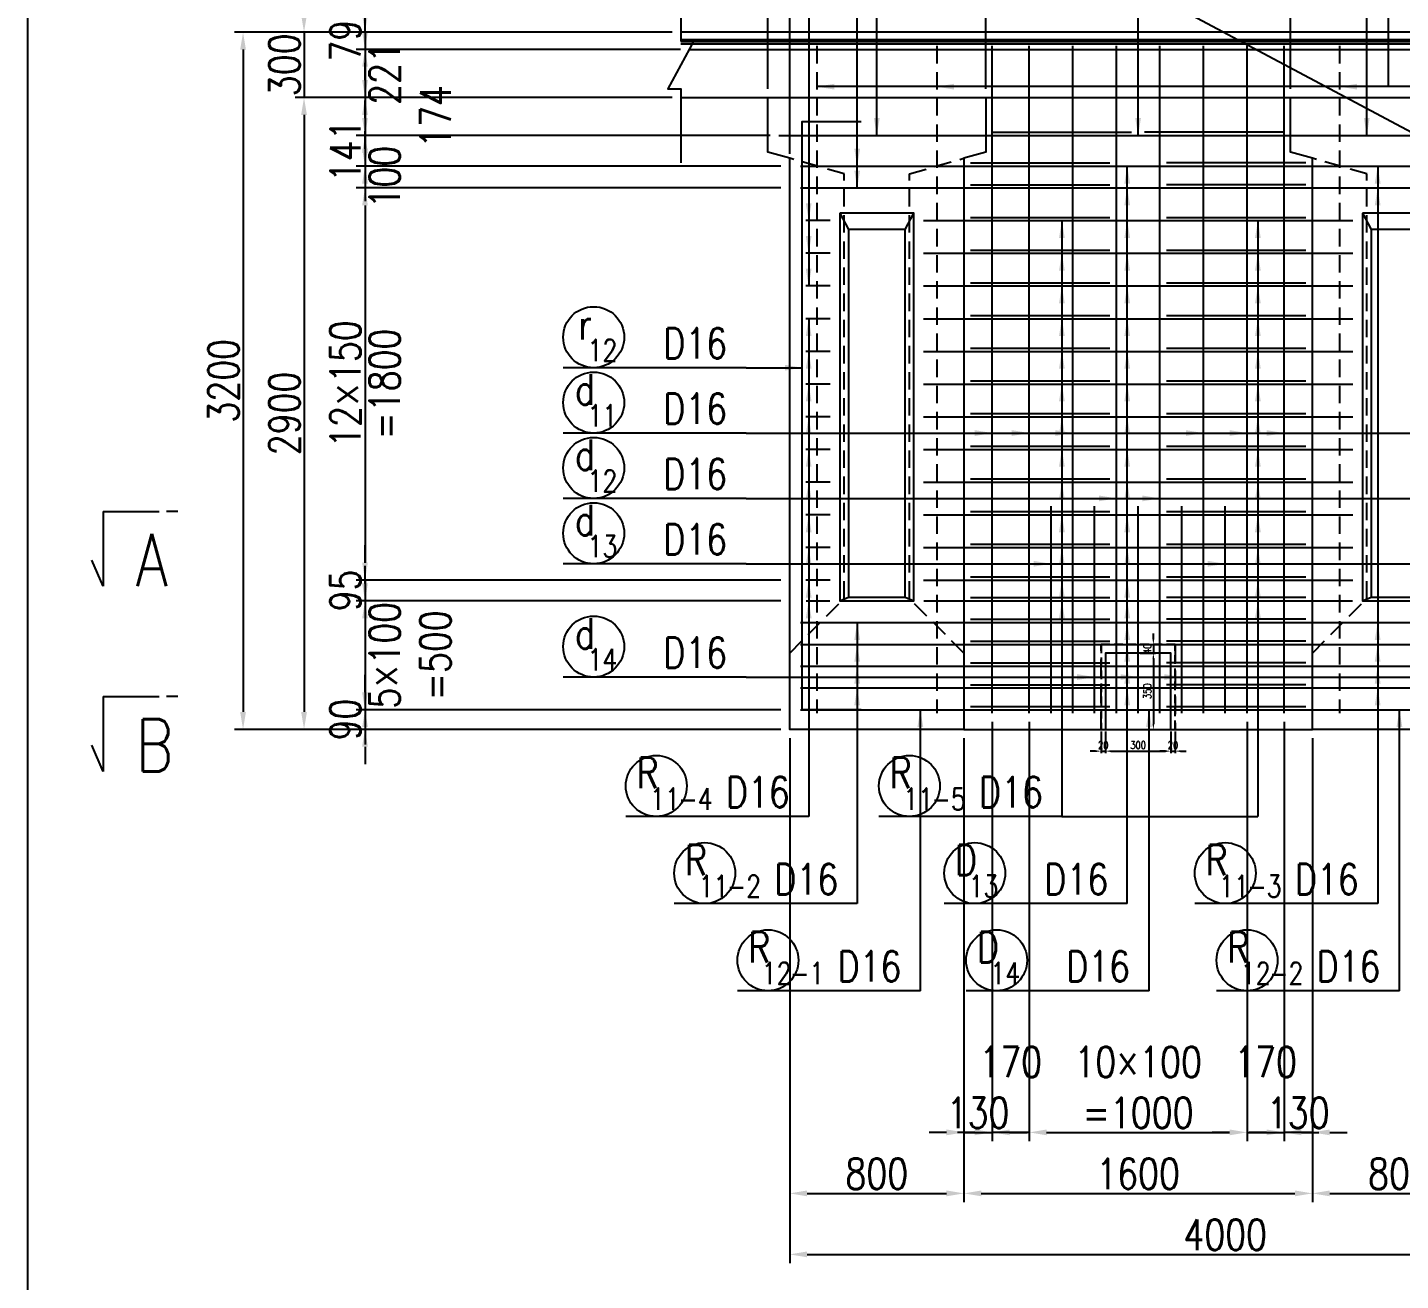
# Model space of a CAD drawing. Header units: millimetres. Extents: x -41433 to 131500, y -94900 to 39745.
# Drawn here: x 0 to 6305, y 1840 to 7592 of the extents above; entities that cross this region are included whole.
import ezdxf
from ezdxf.enums import TextEntityAlignment as Align

# ---------------------------------------------------------------- set-up
doc = ezdxf.new("R2010")
doc.units = ezdxf.units.MM
doc.header["$LTSCALE"] = 160
doc.header["$MEASUREMENT"] = 0
doc.linetypes.add('DASHED', pattern=[0.75, 0.5, -0.25])
doc.linetypes.add('HIDDEN', pattern=[0.375, 0.25, -0.125])
doc.layers.get('DEFPOINTS').update_dxf_attribs({"color": 53, "linetype": 'CONTINUOUS'})
for name, color, linetype in [('DIM', 6, 'CONTINUOUS'), ('DIM-L', 6, 'CONTINUOUS'), ('GAIKEI-KEIKAKU', 4, 'CONTINUOUS'), ('TEKKIN-C', 3, 'CONTINUOUS'), ('TEKKIN-L', 2, 'CONTINUOUS'), ('TEKKIN-R', 3, 'CONTINUOUS'), ('TEKKIN-S', 3, 'CONTINUOUS'), ('TEXT', 4, 'CONTINUOUS'), ('TITLE', 3, 'CONTINUOUS')]:
    doc.layers.add(name, color=color, linetype=linetype)
doc.styles.add('DIM-TEXT', font='ROMANS', dxfattribs={"width": 0.8, "bigfont": 'EXTFONT'})
doc.styles.add('romans', font='romans.shx', dxfattribs={"bigfont": 'extfont.shx'})
doc.dimstyles.new('DIM10', dxfattribs={"dimscale": 10, "dimtxt": 3.5, "dimasz": 2.5, "dimexe": 1, "dimexo": 1, "dimgap": 1, "dimtad": 3, "dimdec": 1, "dimrnd": 1, "dimdsep": 46, "dimtxsty": 'DIM-TEXT', "dimcen": 0, "dimclrt": 4, "dimaunit": 1, "dimadec": 3, "dimazin": 2, "dimtfac": 1, "dimtdec": 1, "dimtix": 1, "dimtmove": 2, "dimatfit": 3, "dimfxl": 1, "dimtolj": 1, "dimtzin": 0, "dimlwd": -1, "dimlwe": -1, "dimarcsym": 0})
doc.dimstyles.new('DIM20', dxfattribs={"dimscale": 20, "dimtxt": 3.5, "dimasz": 2.5, "dimexe": 1, "dimexo": 1, "dimgap": 1, "dimtad": 3, "dimdec": 1, "dimrnd": 1, "dimdsep": 46, "dimtxsty": 'DIM-TEXT', "dimcen": 0, "dimclrt": 4, "dimaunit": 1, "dimadec": 3, "dimazin": 2, "dimtfac": 1, "dimtdec": 1, "dimtix": 1, "dimtmove": 2, "dimatfit": 3, "dimfxl": 1, "dimtolj": 1, "dimtzin": 0, "dimlwd": -1, "dimlwe": -1, "dimarcsym": 0})
doc.dimstyles.new('DIM40', dxfattribs={"dimscale": 40, "dimtxt": 3.5, "dimasz": 2, "dimexe": 1, "dimexo": 1, "dimgap": 0.5, "dimtad": 1, "dimdec": 0, "dimzin": 9, "dimdsep": 46, "dimtxsty": 'DIM-TEXT', "dimcen": 0, "dimclrt": 4, "dimaunit": 1, "dimadec": 4, "dimazin": 0, "dimtfac": 1, "dimtdec": 0, "dimtix": 1, "dimtmove": 2, "dimatfit": 0, "dimfxl": 1, "dimlwd": -1, "dimlwe": -1, "dimarcsym": 0})

# ---------------------------------------------------------------- blocks, each defined once
blk = doc.blocks.new('*D1')
at = {"layer": 'DEFPOINTS', "color": 0, "transparency": 16777216}
for p in [(3500, 4370), (7500, 3970), (7500, 1960)]:
    blk.add_point(p, dxfattribs=at)
at = {"layer": 'DIM', "color": 0, "transparency": 16777216}
for p, q in [((3500, 4330), (3500, 1920)), ((7500, 3930), (7500, 1920)), ((3580, 1960), (7420, 1960))]:
    blk.add_line(p, q, dxfattribs=at)
for points in [[(3580, 1973.3), (3580, 1946.7), (3500, 1960)], [(7420, 1973.3), (7420, 1946.7), (7500, 1960)]]:
    blk.add_solid(points, dxfattribs=at)
at = {"layer": 'DIM', "color": 4, "transparency": 16777216, "insert": (5500, 2050), "char_height": 140, "attachment_point": 5, "style": 'DIM-TEXT'}
blk.add_mtext('4000', dxfattribs=at)
blk = doc.blocks.new('*D2')
at = {"layer": 'DEFPOINTS', "color": 0, "transparency": 16777216}
for p in [(7500, 9450), (7500, 8770), (3400, 7270)]:
    blk.add_point(p, dxfattribs=at)
at = {"layer": 'DIM', "color": 0, "transparency": 16777216}
for p, q in [((3400, 7310), (3400, 9490)), ((7500, 8810), (7500, 9490)), ((3480, 9450), (7420, 9450))]:
    blk.add_line(p, q, dxfattribs=at)
for points in [[(3480, 9463.3), (3480, 9436.7), (3400, 9450)], [(7420, 9463.3), (7420, 9436.7), (7500, 9450)]]:
    blk.add_solid(points, dxfattribs=at)
at = {"layer": 'DIM', "color": 4, "transparency": 16777216, "insert": (5450, 9540), "char_height": 140, "attachment_point": 5, "style": 'DIM-TEXT'}
blk.add_mtext('4100', dxfattribs=at)
blk = doc.blocks.new('*D3')
at = {"layer": 'DEFPOINTS', "color": 0, "transparency": 16777216}
for p in [(4400, 9170), (3400, 7270), (4400, 7270)]:
    blk.add_point(p, dxfattribs=at)
at = {"layer": 'DIM', "color": 0, "transparency": 16777216}
for p, q in [((3400, 7310), (3400, 9210)), ((4400, 7310), (4400, 9210)), ((3480, 9170), (4320, 9170))]:
    blk.add_line(p, q, dxfattribs=at)
for points in [[(3480, 9183.3), (3480, 9156.7), (3400, 9170)], [(4320, 9183.3), (4320, 9156.7), (4400, 9170)]]:
    blk.add_solid(points, dxfattribs=at)
at = {"layer": 'DIM', "color": 4, "transparency": 16777216, "insert": (3900, 9260), "char_height": 140, "attachment_point": 5, "style": 'DIM-TEXT'}
blk.add_mtext('1000', dxfattribs=at)
blk = doc.blocks.new('*D4')
at = {"layer": 'DEFPOINTS', "color": 0, "transparency": 16777216}
for p in [(5800, 9170), (4400, 7270), (5800, 7270)]:
    blk.add_point(p, dxfattribs=at)
at = {"layer": 'DIM', "color": 0, "transparency": 16777216}
for p, q in [((4400, 7310), (4400, 9210)), ((5800, 7310), (5800, 9210)), ((4480, 9170), (5720, 9170))]:
    blk.add_line(p, q, dxfattribs=at)
for points in [[(4480, 9183.3), (4480, 9156.7), (4400, 9170)], [(5720, 9183.3), (5720, 9156.7), (5800, 9170)]]:
    blk.add_solid(points, dxfattribs=at)
at = {"layer": 'DIM', "color": 4, "transparency": 16777216, "insert": (5100, 9260), "char_height": 140, "attachment_point": 5, "style": 'DIM-TEXT'}
blk.add_mtext('1400', dxfattribs=at)
blk = doc.blocks.new('*D5')
at = {"layer": 'DEFPOINTS', "color": 0, "transparency": 16777216}
for p in [(6800, 9170), (5800, 7270), (6800, 7270)]:
    blk.add_point(p, dxfattribs=at)
at = {"layer": 'DIM', "color": 0, "transparency": 16777216}
for p, q in [((5800, 7310), (5800, 9210)), ((6800, 7310), (6800, 9210)), ((5880, 9170), (6720, 9170))]:
    blk.add_line(p, q, dxfattribs=at)
for points in [[(5880, 9183.3), (5880, 9156.7), (5800, 9170)], [(6720, 9183.3), (6720, 9156.7), (6800, 9170)]]:
    blk.add_solid(points, dxfattribs=at)
at = {"layer": 'DIM', "color": 4, "transparency": 16777216, "insert": (6300, 9260), "char_height": 140, "attachment_point": 5, "style": 'DIM-TEXT'}
blk.add_mtext('1000', dxfattribs=at)
blk = doc.blocks.new('*D10')
at = {"layer": 'DEFPOINTS', "color": 0, "transparency": 16777216}
for p in [(3500, 4370), (4300, 4370), (4300, 2240)]:
    blk.add_point(p, dxfattribs=at)
at = {"layer": 'DIM', "color": 0, "transparency": 16777216}
for p, q in [((3500, 4330), (3500, 2200)), ((4300, 4330), (4300, 2200)), ((3580, 2240), (4220, 2240))]:
    blk.add_line(p, q, dxfattribs=at)
for points in [[(3580, 2253.3), (3580, 2226.7), (3500, 2240)], [(4220, 2253.3), (4220, 2226.7), (4300, 2240)]]:
    blk.add_solid(points, dxfattribs=at)
at = {"layer": 'DIM', "color": 4, "transparency": 16777216, "insert": (3900, 2330), "char_height": 140, "attachment_point": 5, "style": 'DIM-TEXT'}
blk.add_mtext('800', dxfattribs=at)
blk = doc.blocks.new('*D11')
at = {"layer": 'DEFPOINTS', "color": 0, "transparency": 16777216}
for p in [(4300, 4370), (5900, 4370), (5900, 2240)]:
    blk.add_point(p, dxfattribs=at)
at = {"layer": 'DIM', "color": 0, "transparency": 16777216}
for p, q in [((4300, 4330), (4300, 2200)), ((5900, 4330), (5900, 2200)), ((4380, 2240), (5820, 2240))]:
    blk.add_line(p, q, dxfattribs=at)
for points in [[(4380, 2253.3), (4380, 2226.7), (4300, 2240)], [(5820, 2253.3), (5820, 2226.7), (5900, 2240)]]:
    blk.add_solid(points, dxfattribs=at)
at = {"layer": 'DIM', "color": 4, "transparency": 16777216, "insert": (5100, 2330), "char_height": 140, "attachment_point": 5, "style": 'DIM-TEXT'}
blk.add_mtext('1600', dxfattribs=at)
blk = doc.blocks.new('*D12')
at = {"layer": 'DEFPOINTS', "color": 0, "transparency": 16777216}
for p in [(5900, 4370), (6700, 4370), (6700, 2240)]:
    blk.add_point(p, dxfattribs=at)
at = {"layer": 'DIM', "color": 0, "transparency": 16777216}
for p, q in [((5900, 4330), (5900, 2200)), ((6700, 4330), (6700, 2200)), ((5980, 2240), (6620, 2240))]:
    blk.add_line(p, q, dxfattribs=at)
for points in [[(5980, 2253.3), (5980, 2226.7), (5900, 2240)], [(6620, 2253.3), (6620, 2226.7), (6700, 2240)]]:
    blk.add_solid(points, dxfattribs=at)
at = {"layer": 'DIM', "color": 4, "transparency": 16777216, "insert": (6300, 2330), "char_height": 140, "attachment_point": 5, "style": 'DIM-TEXT'}
blk.add_mtext('800', dxfattribs=at)
blk = doc.blocks.new('*D47')
at = {"layer": 'DEFPOINTS', "color": 0, "transparency": 16777216}
for p in [(3000, 7570), (1550, 7491), (3038.7, 7491)]:
    blk.add_point(p, dxfattribs=at)
at = {"layer": 'DIM', "color": 0, "transparency": 16777216}
for p, q in [((1550, 7650), (1550, 7730)), ((2960, 7570), (1510, 7570)), ((1550, 7570), (1550, 7491)), ((2998.7, 7491), (1510, 7491)), ((1550, 7411), (1550, 7331))]:
    blk.add_line(p, q, dxfattribs=at)
for points in [[(1536.7, 7650), (1563.3, 7650), (1550, 7570)], [(1536.7, 7411), (1563.3, 7411), (1550, 7491)]]:
    blk.add_solid(points, dxfattribs=at)
at = {"layer": 'DIM', "color": 4, "transparency": 16777216, "insert": (1460, 7530.5), "char_height": 140, "attachment_point": 5, "rotation": 90, "style": 'DIM-TEXT'}
blk.add_mtext('79', dxfattribs=at)
blk = doc.blocks.new('*D48')
at = {"layer": 'DEFPOINTS', "color": 0, "transparency": 16777216}
for p in [(3038.7, 7491), (1550, 7270), (3000, 7270)]:
    blk.add_point(p, dxfattribs=at)
at = {"layer": 'DIM', "color": 0, "transparency": 16777216}
for p, q in [((1550, 7571), (1550, 7651)), ((2998.7, 7491), (1510, 7491)), ((1550, 7491), (1550, 7270)), ((2960, 7270), (1510, 7270)), ((1550, 7190), (1550, 7110))]:
    blk.add_line(p, q, dxfattribs=at)
for points in [[(1536.7, 7571), (1563.3, 7571), (1550, 7491)], [(1536.7, 7190), (1563.3, 7190), (1550, 7270)]]:
    blk.add_solid(points, dxfattribs=at)
at = {"layer": 'DIM', "color": 4, "transparency": 16777216, "insert": (1640, 7380.5), "char_height": 140, "attachment_point": 5, "rotation": 90, "style": 'DIM-TEXT'}
blk.add_mtext('221', dxfattribs=at)
blk = doc.blocks.new('*D49')
at = {"layer": 'DEFPOINTS', "color": 0, "transparency": 16777216}
for p in [(3500, 6955), (1550, 6855), (3500, 6855)]:
    blk.add_point(p, dxfattribs=at)
at = {"layer": 'DIM', "color": 0, "transparency": 16777216}
for p, q in [((1550, 7035), (1550, 7115)), ((3460, 6955), (1510, 6955)), ((1550, 6955), (1550, 6855)), ((3460, 6855), (1510, 6855)), ((1550, 6775), (1550, 6695))]:
    blk.add_line(p, q, dxfattribs=at)
for points in [[(1536.7, 7035), (1563.3, 7035), (1550, 6955)], [(1536.7, 6775), (1563.3, 6775), (1550, 6855)]]:
    blk.add_solid(points, dxfattribs=at)
at = {"layer": 'DIM', "color": 4, "transparency": 16777216, "insert": (1640, 6905), "char_height": 140, "attachment_point": 5, "rotation": 90, "style": 'DIM-TEXT'}
blk.add_mtext('100', dxfattribs=at)
blk = doc.blocks.new('*D50')
at = {"layer": 'DEFPOINTS', "color": 0, "transparency": 16777216}
for p in [(3500, 6855), (1550, 5055), (3500, 5055)]:
    blk.add_point(p, dxfattribs=at)
at = {"layer": 'DIM', "color": 0, "transparency": 16777216}
for p, q in [((3460, 6855), (1510, 6855)), ((1550, 6775), (1550, 5135)), ((3460, 5055), (1510, 5055))]:
    blk.add_line(p, q, dxfattribs=at)
for points in [[(1536.7, 6775), (1563.3, 6775), (1550, 6855)], [(1536.7, 5135), (1563.3, 5135), (1550, 5055)]]:
    blk.add_solid(points, dxfattribs=at)
at = {"layer": 'DIM', "color": 4, "transparency": 16777216, "char_height": 140, "attachment_point": 5, "rotation": 90, "style": 'DIM-TEXT'}
for s, insert in [('12×150', (1460, 5955)), ('=1800', (1640, 5955))]:
    blk.add_mtext(s, dxfattribs=dict(at, insert=insert))
blk = doc.blocks.new('*D51')
at = {"layer": 'DEFPOINTS', "color": 0, "transparency": 16777216}
for p in [(3500, 5055), (1550, 4960), (3500, 4960)]:
    blk.add_point(p, dxfattribs=at)
at = {"layer": 'DIM', "color": 0, "transparency": 16777216}
for p, q in [((1550, 5135), (1550, 5215)), ((3460, 5055), (1510, 5055)), ((1550, 5055), (1550, 4960)), ((3460, 4960), (1510, 4960)), ((1550, 4880), (1550, 4800))]:
    blk.add_line(p, q, dxfattribs=at)
for points in [[(1536.7, 5135), (1563.3, 5135), (1550, 5055)], [(1536.7, 4880), (1563.3, 4880), (1550, 4960)]]:
    blk.add_solid(points, dxfattribs=at)
at = {"layer": 'DIM', "color": 4, "transparency": 16777216, "insert": (1460, 5007.5), "char_height": 140, "attachment_point": 5, "rotation": 90, "style": 'DIM-TEXT'}
blk.add_mtext('95', dxfattribs=at)
blk = doc.blocks.new('*D52')
at = {"layer": 'DEFPOINTS', "color": 0, "transparency": 16777216}
for p in [(3500, 4960), (1550, 4460), (3500, 4460)]:
    blk.add_point(p, dxfattribs=at)
at = {"layer": 'DIM', "color": 0, "transparency": 16777216}
for p, q in [((1550, 5040), (1550, 5120)), ((3460, 4960), (1510, 4960)), ((1550, 4960), (1550, 4460)), ((3460, 4460), (1510, 4460)), ((1550, 4380), (1550, 4300))]:
    blk.add_line(p, q, dxfattribs=at)
for points in [[(1536.7, 5040), (1563.3, 5040), (1550, 4960)], [(1536.7, 4380), (1563.3, 4380), (1550, 4460)]]:
    blk.add_solid(points, dxfattribs=at)
at = {"layer": 'DIM', "color": 4, "transparency": 16777216, "insert": (1756.7, 4710), "char_height": 140, "attachment_point": 5, "rotation": 90, "style": 'DIM-TEXT'}
blk.add_mtext('5×100\\P=500', dxfattribs=at)
blk = doc.blocks.new('*D53')
at = {"layer": 'DEFPOINTS', "color": 0, "transparency": 16777216}
for p in [(3500, 4460), (1550, 4370), (3500, 4370)]:
    blk.add_point(p, dxfattribs=at)
at = {"layer": 'DIM', "color": 0, "transparency": 16777216}
for p, q in [((1550, 4540), (1550, 4620)), ((3460, 4460), (1510, 4460)), ((1550, 4460), (1550, 4370)), ((3460, 4370), (1510, 4370)), ((1550, 4290), (1550, 4210))]:
    blk.add_line(p, q, dxfattribs=at)
for points in [[(1536.7, 4540), (1563.3, 4540), (1550, 4460)], [(1536.7, 4290), (1563.3, 4290), (1550, 4370)]]:
    blk.add_solid(points, dxfattribs=at)
at = {"layer": 'DIM', "color": 4, "transparency": 16777216, "insert": (1460, 4415), "char_height": 140, "attachment_point": 5, "rotation": 90, "style": 'DIM-TEXT'}
blk.add_mtext('90', dxfattribs=at)
blk = doc.blocks.new('*D54')
at = {"layer": 'DEFPOINTS', "color": 0, "transparency": 16777216}
for p in [(3000, 7570), (1270, 7270), (3000, 7270)]:
    blk.add_point(p, dxfattribs=at)
at = {"layer": 'DIM', "color": 0, "transparency": 16777216}
for p, q in [((1270, 7650), (1270, 7730)), ((2960, 7570), (1230, 7570)), ((1270, 7570), (1270, 7270)), ((2960, 7270), (1230, 7270)), ((1270, 7190), (1270, 7110))]:
    blk.add_line(p, q, dxfattribs=at)
for points in [[(1256.7, 7650), (1283.3, 7650), (1270, 7570)], [(1256.7, 7190), (1283.3, 7190), (1270, 7270)]]:
    blk.add_solid(points, dxfattribs=at)
at = {"layer": 'DIM', "color": 4, "transparency": 16777216, "insert": (1180, 7420), "char_height": 140, "attachment_point": 5, "rotation": 90, "style": 'DIM-TEXT'}
blk.add_mtext('300', dxfattribs=at)
blk = doc.blocks.new('*D55')
at = {"layer": 'DEFPOINTS', "color": 0, "transparency": 16777216}
for p in [(3000, 7270), (1270, 4370), (3500, 4370)]:
    blk.add_point(p, dxfattribs=at)
at = {"layer": 'DIM', "color": 0, "transparency": 16777216}
for p, q in [((2960, 7270), (1230, 7270)), ((1270, 7190), (1270, 4450)), ((3460, 4370), (1230, 4370))]:
    blk.add_line(p, q, dxfattribs=at)
for points in [[(1256.7, 7190), (1283.3, 7190), (1270, 7270)], [(1256.7, 4450), (1283.3, 4450), (1270, 4370)]]:
    blk.add_solid(points, dxfattribs=at)
at = {"layer": 'DIM', "color": 4, "transparency": 16777216, "insert": (1180, 5820), "char_height": 140, "attachment_point": 5, "rotation": 90, "style": 'DIM-TEXT'}
blk.add_mtext('2900', dxfattribs=at)
blk = doc.blocks.new('*D56')
at = {"layer": 'DEFPOINTS', "color": 0, "transparency": 16777216}
for p in [(3000, 7570), (990, 4370), (3500, 4370)]:
    blk.add_point(p, dxfattribs=at)
at = {"layer": 'DIM', "color": 0, "transparency": 16777216}
for p, q in [((2960, 7570), (950, 7570)), ((990, 7490), (990, 4450)), ((3460, 4370), (950, 4370))]:
    blk.add_line(p, q, dxfattribs=at)
for points in [[(976.7, 7490), (1003.3, 7490), (990, 7570)], [(976.7, 4450), (1003.3, 4450), (990, 4370)]]:
    blk.add_solid(points, dxfattribs=at)
at = {"layer": 'DIM', "color": 4, "transparency": 16777216, "insert": (900, 5970), "char_height": 140, "attachment_point": 5, "rotation": 90, "style": 'DIM-TEXT'}
blk.add_mtext('3200', dxfattribs=at)
blk = doc.blocks.new('*D392')
at = {"layer": 'DEFPOINTS', "color": 0, "transparency": 16777216}
for p in [(4430, 4444), (4300, 4370), (4430, 2520)]:
    blk.add_point(p, dxfattribs=at)
at = {"layer": 'DIM', "color": 0, "transparency": 16777216}
for p, q in [((4430, 4404), (4430, 2480)), ((4300, 4330), (4300, 2480)), ((4220, 2520), (4140, 2520)), ((4300, 2520), (4430, 2520)), ((4510, 2520), (4590, 2520))]:
    blk.add_line(p, q, dxfattribs=at)
for points in [[(4220, 2533.3), (4220, 2506.7), (4300, 2520)], [(4510, 2533.3), (4510, 2506.7), (4430, 2520)]]:
    blk.add_solid(points, dxfattribs=at)
at = {"layer": 'DIM', "color": 4, "transparency": 16777216, "insert": (4365, 2610), "char_height": 140, "attachment_point": 5, "style": 'DIM-TEXT'}
blk.add_mtext('130', dxfattribs=at)
blk = doc.blocks.new('*D393')
at = {"layer": 'DEFPOINTS', "color": 0, "transparency": 16777216}
for p in [(4600, 4444), (5600, 4444), (5600, 2520)]:
    blk.add_point(p, dxfattribs=at)
at = {"layer": 'DIM', "color": 0, "transparency": 16777216}
for p, q in [((4600, 4404), (4600, 2480)), ((5600, 4404), (5600, 2480)), ((4680, 2520), (5520, 2520))]:
    blk.add_line(p, q, dxfattribs=at)
for points in [[(4680, 2533.3), (4680, 2506.7), (4600, 2520)], [(5520, 2533.3), (5520, 2506.7), (5600, 2520)]]:
    blk.add_solid(points, dxfattribs=at)
at = {"layer": 'DIM', "color": 4, "transparency": 16777216, "insert": (5100, 2726.7), "char_height": 140, "attachment_point": 5, "style": 'DIM-TEXT'}
blk.add_mtext('10×100\\P=1000', dxfattribs=at)
blk = doc.blocks.new('*D389')
at = {"layer": 'DEFPOINTS', "color": 0, "transparency": 16777216}
for p in [(4430, 4444), (4600, 4444), (4430, 2520)]:
    blk.add_point(p, dxfattribs=at)
at = {"layer": 'DIM', "color": 0, "transparency": 16777216}
for p, q in [((4430, 4404), (4430, 2480)), ((4600, 4404), (4600, 2480)), ((4350, 2520), (4270, 2520)), ((4600, 2520), (4430, 2520)), ((4680, 2520), (4760, 2520))]:
    blk.add_line(p, q, dxfattribs=at)
for points in [[(4350, 2533.3), (4350, 2506.7), (4430, 2520)], [(4680, 2533.3), (4680, 2506.7), (4600, 2520)]]:
    blk.add_solid(points, dxfattribs=at)
at = {"layer": 'DIM', "color": 4, "transparency": 16777216, "insert": (4515, 2726.7), "char_height": 140, "attachment_point": 5, "style": 'DIM-TEXT'}
blk.add_mtext('170\\P ', dxfattribs=at)
blk = doc.blocks.new('*D390')
at = {"layer": 'DEFPOINTS', "color": 0, "transparency": 16777216}
for p in [(5770, 4444), (5900, 4370), (5770, 2520)]:
    blk.add_point(p, dxfattribs=at)
at = {"layer": 'DIM', "color": 0, "transparency": 16777216}
for p, q in [((5770, 4404), (5770, 2480)), ((5900, 4330), (5900, 2480)), ((5690, 2520), (5610, 2520)), ((5900, 2520), (5770, 2520)), ((5980, 2520), (6060, 2520))]:
    blk.add_line(p, q, dxfattribs=at)
for points in [[(5690, 2533.3), (5690, 2506.7), (5770, 2520)], [(5980, 2533.3), (5980, 2506.7), (5900, 2520)]]:
    blk.add_solid(points, dxfattribs=at)
at = {"layer": 'DIM', "color": 4, "transparency": 16777216, "insert": (5835, 2610), "char_height": 140, "attachment_point": 5, "style": 'DIM-TEXT'}
blk.add_mtext('130', dxfattribs=at)
blk = doc.blocks.new('*D391')
at = {"layer": 'DEFPOINTS', "color": 0, "transparency": 16777216}
for p in [(5600, 4444), (5770, 4444), (5770, 2520)]:
    blk.add_point(p, dxfattribs=at)
at = {"layer": 'DIM', "color": 0, "transparency": 16777216}
for p, q in [((5600, 4404), (5600, 2480)), ((5770, 4404), (5770, 2480)), ((5520, 2520), (5440, 2520)), ((5600, 2520), (5770, 2520)), ((5850, 2520), (5930, 2520))]:
    blk.add_line(p, q, dxfattribs=at)
for points in [[(5520, 2533.3), (5520, 2506.7), (5600, 2520)], [(5850, 2533.3), (5850, 2506.7), (5770, 2520)]]:
    blk.add_solid(points, dxfattribs=at)
at = {"layer": 'DIM', "color": 4, "transparency": 16777216, "insert": (5685, 2726.7), "char_height": 140, "attachment_point": 5, "style": 'DIM-TEXT'}
blk.add_mtext('170\\P ', dxfattribs=at)
blk = doc.blocks.new('*D405')
at = {"layer": 'DEFPOINTS', "color": 0, "transparency": 16777216}
for p in [(3000, 7270), (1550, 7096), (3450, 7096)]:
    blk.add_point(p, dxfattribs=at)
at = {"layer": 'DIM', "color": 0, "transparency": 16777216}
for p, q in [((1550, 7350), (1550, 7430)), ((2960, 7270), (1510, 7270)), ((1550, 7270), (1550, 7096)), ((3410, 7096), (1510, 7096)), ((1550, 7016), (1550, 6936))]:
    blk.add_line(p, q, dxfattribs=at)
for points in [[(1536.7, 7350), (1563.3, 7350), (1550, 7270)], [(1536.7, 7016), (1563.3, 7016), (1550, 7096)]]:
    blk.add_solid(points, dxfattribs=at)
at = {"layer": 'DIM', "color": 4, "transparency": 16777216, "insert": (1756.7, 7183), "char_height": 140, "attachment_point": 5, "rotation": 90, "style": 'DIM-TEXT'}
blk.add_mtext('\\P174', dxfattribs=at)
blk = doc.blocks.new('*D505')
at = {"layer": 'DEFPOINTS', "color": 0, "transparency": 16777216}
for p in [(3400, 7096), (1550, 6955), (3500, 6955)]:
    blk.add_point(p, dxfattribs=at)
at = {"layer": 'DIM', "color": 0, "transparency": 16777216}
for p, q in [((1550, 7176), (1550, 7256)), ((3360, 7096), (1510, 7096)), ((1550, 7096), (1550, 6955)), ((3460, 6955), (1510, 6955)), ((1550, 6875), (1550, 6795))]:
    blk.add_line(p, q, dxfattribs=at)
for points in [[(1536.7, 7176), (1563.3, 7176), (1550, 7096)], [(1536.7, 6875), (1563.3, 6875), (1550, 6955)]]:
    blk.add_solid(points, dxfattribs=at)
at = {"layer": 'DIM', "color": 4, "transparency": 16777216, "insert": (1460, 7025.5), "char_height": 140, "attachment_point": 5, "rotation": 90, "style": 'DIM-TEXT'}
blk.add_mtext('141', dxfattribs=at)
blk = doc.blocks.new('*D632')
at = {"layer": 'DEFPOINTS', "transparency": 16777216}
for p, q in [((22500, 4360), (22500, 4260)), ((22800, 4360), (22800, 4260)), ((22525, 4270), (22775, 4270))]:
    blk.add_line(p, q, dxfattribs=at)
at = {"layer": 'DEFPOINTS', "color": 0, "transparency": 16777216}
for p in [(22500, 4370), (22800, 4370), (22800, 4270)]:
    blk.add_point(p, dxfattribs=at)
at = {"layer": 'DEFPOINTS', "transparency": 16777216}
for points in [[(22525, 4274.2), (22525, 4265.8), (22500, 4270)], [(22775, 4274.2), (22775, 4265.8), (22800, 4270)]]:
    blk.add_solid(points, dxfattribs=at)
at = {"layer": 'DEFPOINTS', "transparency": 16777216, "insert": (22650, 4297.5), "char_height": 35, "attachment_point": 5, "style": 'DIM-TEXT'}
blk.add_mtext('\\A1;300', dxfattribs=at)
blk = doc.blocks.new('*D633')
at = {"layer": 'DEFPOINTS', "transparency": 16777216}
for p, q in [((22480, 4360), (22480, 4260)), ((22500, 4360), (22500, 4260)), ((22455, 4270), (22430, 4270)), ((22480, 4270), (22500, 4270)), ((22525, 4270), (22550, 4270))]:
    blk.add_line(p, q, dxfattribs=at)
at = {"layer": 'DEFPOINTS', "color": 0, "transparency": 16777216}
for p in [(22480, 4370), (22500, 4370), (22500, 4270)]:
    blk.add_point(p, dxfattribs=at)
at = {"layer": 'DEFPOINTS', "transparency": 16777216}
for points in [[(22455, 4274.2), (22455, 4265.8), (22480, 4270)], [(22525, 4274.2), (22525, 4265.8), (22500, 4270)]]:
    blk.add_solid(points, dxfattribs=at)
at = {"layer": 'DEFPOINTS', "transparency": 16777216, "insert": (22490, 4297.5), "char_height": 35, "attachment_point": 5, "style": 'DIM-TEXT'}
blk.add_mtext('\\A1;20', dxfattribs=at)
blk = doc.blocks.new('*D634')
at = {"layer": 'DEFPOINTS', "transparency": 16777216}
for p, q in [((22800, 4360), (22800, 4260)), ((22820, 4360), (22820, 4260)), ((22775, 4270), (22750, 4270)), ((22800, 4270), (22820, 4270)), ((22845, 4270), (22870, 4270))]:
    blk.add_line(p, q, dxfattribs=at)
at = {"layer": 'DEFPOINTS', "color": 0, "transparency": 16777216}
for p in [(22800, 4370), (22820, 4370), (22820, 4270)]:
    blk.add_point(p, dxfattribs=at)
at = {"layer": 'DEFPOINTS', "transparency": 16777216}
for points in [[(22775, 4274.2), (22775, 4265.8), (22800, 4270)], [(22845, 4274.2), (22845, 4265.8), (22820, 4270)]]:
    blk.add_solid(points, dxfattribs=at)
at = {"layer": 'DEFPOINTS', "transparency": 16777216, "insert": (22810, 4297.5), "char_height": 35, "attachment_point": 5, "style": 'DIM-TEXT'}
blk.add_mtext('\\A1;20', dxfattribs=at)
blk = doc.blocks.new('*D635')
at = {"layer": 'DEFPOINTS', "transparency": 16777216}
for p, q in [((22660, 4720), (22730, 4720)), ((22720, 4695), (22720, 4395)), ((22660, 4370), (22730, 4370))]:
    blk.add_line(p, q, dxfattribs=at)
at = {"layer": 'DEFPOINTS', "color": 0, "transparency": 16777216}
for p in [(22650, 4720), (22650, 4370), (22720, 4370)]:
    blk.add_point(p, dxfattribs=at)
at = {"layer": 'DEFPOINTS', "transparency": 16777216}
for points in [[(22715.8, 4695), (22724.2, 4695), (22720, 4720)], [(22715.8, 4395), (22724.2, 4395), (22720, 4370)]]:
    blk.add_solid(points, dxfattribs=at)
at = {"layer": 'DEFPOINTS', "transparency": 16777216, "insert": (22692.5, 4545), "char_height": 35, "attachment_point": 5, "rotation": 90, "style": 'DIM-TEXT'}
blk.add_mtext('\\A1;350', dxfattribs=at)
blk = doc.blocks.new('*D636')
at = {"layer": 'DEFPOINTS', "transparency": 16777216}
for p, q in [((22720, 4785), (22720, 4810)), ((22660, 4760), (22730, 4760)), ((22720, 4760), (22720, 4720)), ((22660, 4720), (22730, 4720)), ((22720, 4695), (22720, 4670))]:
    blk.add_line(p, q, dxfattribs=at)
at = {"layer": 'DEFPOINTS', "color": 0, "transparency": 16777216}
for p in [(22650, 4760), (22650, 4720), (22720, 4720)]:
    blk.add_point(p, dxfattribs=at)
at = {"layer": 'DEFPOINTS', "transparency": 16777216}
for points in [[(22715.8, 4785), (22724.2, 4785), (22720, 4760)], [(22715.8, 4695), (22724.2, 4695), (22720, 4720)]]:
    blk.add_solid(points, dxfattribs=at)
at = {"layer": 'DEFPOINTS', "transparency": 16777216, "insert": (22692.5, 4740), "char_height": 35, "attachment_point": 5, "rotation": 90, "style": 'DIM-TEXT'}
blk.add_mtext('\\A1;40', dxfattribs=at)
blk = doc.blocks.new('*D751')
at = {"layer": 'DEFPOINTS', "color": 0, "transparency": 16777216}
for p, q in [((2970, 7770), (3450, 7770)), ((3500, 7011.4), (3500, 7790))]:
    blk.add_line(p, q, dxfattribs=at)
for p in [(3500, 7770), (2920, 7570), (3500, 6991.4)]:
    blk.add_point(p, dxfattribs=at)
for points in [[(2970, 7778.3), (2970, 7761.7), (2920, 7770)], [(3450, 7778.3), (3450, 7761.7), (3500, 7770)]]:
    blk.add_solid(points, dxfattribs=at)
at = {"layer": 'DEFPOINTS', "color": 0, "transparency": 16777216, "char_height": 70, "attachment_point": 5, "style": 'DIM-TEXT'}
for s, insert in [('\\A1;D11鉄筋', (3210, 7825)), ('\\A1;36φ=580', (3210, 7715))]:
    blk.add_mtext(s, dxfattribs=dict(at, insert=insert))
blk = doc.blocks.new('stopper(F)_R1500L35')
at = {"layer": 'DEFPOINTS', "linetype": 'HIDDEN'}
blk.add_lwpolyline([(22480, 4370), (22820, 4370), (22820, 4760), (22480, 4760)], close=True, dxfattribs=at)
at = {"layer": 'DEFPOINTS'}
blk.add_lwpolyline([(22500, 4370), (22800, 4370), (22800, 4720), (22500, 4720)], close=True, dxfattribs=at)
for base, p1, p2, picture, middle in [((22720, 4720), (22650, 4760), (22650, 4720), '*D636', (22692.5, 4740)), ((22720, 4370), (22650, 4720), (22650, 4370), '*D635', (22692.5, 4545))]:
    dim = blk.add_linear_dim(base=base, p1=p1, p2=p2, angle=90, dimstyle='DIM10', override={"dimclrt": 256}, dxfattribs=at)
    dim.commit()
    dim.dimension.update_dxf_attribs({"geometry": picture, "text_midpoint": middle})
for base, p1, p2, picture, middle in [((22500, 4270), (22480, 4370), (22500, 4370), '*D633', (22490, 4297.5)), ((22800, 4270), (22500, 4370), (22800, 4370), '*D632', (22650, 4297.5)), ((22820, 4270), (22800, 4370), (22820, 4370), '*D634', (22810, 4297.5))]:
    dim = blk.add_linear_dim(base=base, p1=p1, p2=p2, dimstyle='DIM10', override={"dimclrt": 256}, dxfattribs=at)
    dim.commit()
    dim.dimension.update_dxf_attribs({"geometry": picture, "text_midpoint": middle})

msp = doc.modelspace()

# ---------------------------------------------------------------- linework, layer by layer
at = {"layer": 'DEFPOINTS'}
msp.add_line((0, 10500), (31500, -6300), dxfattribs=at)
at = {"layer": 'DEFPOINTS', "flags": 128}
msp.add_lwpolyline([(0, -6300), (31500, -6300), (31500, 10500), (0, 10500)], close=True, dxfattribs=at)
for points in [[(12000, 7535), (3000, 7535)], [(12000, 7525), (3000, 7525)], [(12000, 7515), (3000, 7515)]]:
    msp.add_lwpolyline(points, dxfattribs=at)
at = {"layer": 'DIM-L'}
for p, q in [((3810, 6855), (3810, 8370)), ((3900, 7096), (3900, 8370)), ((6250, 7320), (6250, 8370)), ((3587.31, 7970), (3587.31, 6405)), ((5100, 7096), (5100, 7970)), ((6150, 7096), (6150, 7970)), ((5050, 3570), (5050, 6955)), ((6200, 6955), (6200, 3570)), ((4750, 6705), (4750, 3970)), ((5650, 6705), (5650, 3970)), ((3587.31, 6255), (3587.31, 3970)), ((3300, 6030), (2460, 6030)), ((3300, 6030), (3558, 6030)), ((3300, 5730), (2460, 5730)), ((3300, 5730), (7200, 5730)), ((3300, 5430), (2460, 5430)), ((3300, 5430), (7400, 5430)), ((3300, 5130), (2460, 5130)), ((3300, 5130), (7100, 5130)), ((3810, 4860), (3810, 3570)), ((3300, 4610), (2460, 4610)), ((3300, 4610), (7500, 4610)), ((4100, 3170), (4100, 4460)), ((5150, 3170), (5150, 4460)), ((6300, 3170), (6300, 4460)), ((3587.31, 3970), (2747.31, 3970)), ((4750, 3970), (3910, 3970)), ((4750, 3970), (5650, 3970)), ((3810, 3570), (2970, 3570)), ((5050, 3570), (4210, 3570)), ((6200, 3570), (5360, 3570)), ((4100, 3170), (3260, 3170)), ((5150, 3170), (4310, 3170)), ((6300, 3170), (5460, 3170))]:
    msp.add_line(p, q, dxfattribs=at)
at = {"layer": 'DIM-L', "flags": 128}
msp.add_lwpolyline([(3000, 7870), (3000, 7530), (3060, 7530), (2940, 7310), (3000, 7310), (3000, 6970)], dxfattribs=at)
at = {"layer": 'DIM-L'}
msp.add_lwpolyline([(6575, 7320), (3625, 7320)], dxfattribs=at)
for centre in [(2600, 6170), (2600, 5870), (2600, 5570), (2600, 5270), (2600, 4750), (2887.31, 4110), (4050, 4110), (3110, 3710), (4350, 3710), (5500, 3710), (3400, 3310), (4450, 3310), (5600, 3310)]:
    msp.add_circle(centre, 140, dxfattribs=at)
for points in [[(3705, 7333.33), (3705, 7306.67), (3625, 7320)], [(4255, 7333.33), (4255, 7306.67), (4175, 7320)], [(6105, 7333.33), (6105, 7306.67), (6025, 7320)], [(3886.67, 7176), (3913.33, 7176), (3900, 7096)], [(5086.67, 7176), (5113.33, 7176), (5100, 7096)], [(6136.67, 7176), (6163.33, 7176), (6150, 7096)], [(3823.33, 7035), (3796.67, 7035), (3810, 6955)], [(5063.33, 6875), (5036.67, 6875), (5050, 6955)], [(6186.67, 6875), (6213.33, 6875), (6200, 6955)], [(3823.33, 6935), (3796.67, 6935), (3810, 6855)], [(5063.33, 6775), (5036.67, 6775), (5050, 6855)], [(6186.67, 6775), (6213.33, 6775), (6200, 6855)], [(3600.65, 6785), (3573.98, 6785), (3587.31, 6705)], [(4736.67, 6625), (4763.33, 6625), (4750, 6705)], [(5063.33, 6625), (5036.67, 6625), (5050, 6705)], [(5663.33, 6625), (5636.67, 6625), (5650, 6705)], [(3600.65, 6635), (3573.98, 6635), (3587.31, 6555)], [(4736.67, 6475), (4763.33, 6475), (4750, 6555)], [(5063.33, 6475), (5036.67, 6475), (5050, 6555)], [(5663.33, 6475), (5636.67, 6475), (5650, 6555)], [(3600.65, 6485), (3573.98, 6485), (3587.31, 6405)], [(4736.67, 6325), (4763.33, 6325), (4750, 6405)], [(5063.33, 6325), (5036.67, 6325), (5050, 6405)], [(5663.33, 6325), (5636.67, 6325), (5650, 6405)], [(3573.98, 6175), (3600.65, 6175), (3587.31, 6255)], [(4736.67, 6175), (4763.33, 6175), (4750, 6255)], [(5063.33, 6175), (5036.67, 6175), (5050, 6255)], [(5663.33, 6175), (5636.67, 6175), (5650, 6255)], [(3573.98, 6025), (3600.65, 6025), (3587.31, 6105)], [(4736.67, 6025), (4763.33, 6025), (4750, 6105)], [(5063.33, 6025), (5036.67, 6025), (5050, 6105)], [(5663.33, 6025), (5636.67, 6025), (5650, 6105)], [(3478, 6016.67), (3478, 6043.33), (3558, 6030)], [(3573.98, 5875), (3600.65, 5875), (3587.31, 5955)], [(4736.67, 5875), (4763.33, 5875), (4750, 5955)], [(5063.33, 5875), (5036.67, 5875), (5050, 5955)], [(5663.33, 5875), (5636.67, 5875), (5650, 5955)], [(3573.98, 5725), (3600.65, 5725), (3587.31, 5805)], [(4736.67, 5725), (4763.33, 5725), (4750, 5805)], [(5063.33, 5725), (5036.67, 5725), (5050, 5805)], [(5663.33, 5725), (5636.67, 5725), (5650, 5805)], [(4350, 5716.67), (4350, 5743.33), (4430, 5730)], [(4520, 5716.67), (4520, 5743.33), (4600, 5730)], [(4720, 5716.67), (4720, 5743.33), (4800, 5730)], [(5320, 5716.67), (5320, 5743.33), (5400, 5730)], [(5520, 5716.67), (5520, 5743.33), (5600, 5730)], [(5690, 5716.67), (5690, 5743.33), (5770, 5730)], [(3573.98, 5575), (3600.65, 5575), (3587.31, 5655)], [(4736.67, 5575), (4763.33, 5575), (4750, 5655)], [(5063.33, 5575), (5036.67, 5575), (5050, 5655)], [(5663.33, 5575), (5636.67, 5575), (5650, 5655)], [(3573.98, 5425), (3600.65, 5425), (3587.31, 5505)], [(4736.67, 5425), (4763.33, 5425), (4750, 5505)], [(5063.33, 5425), (5036.67, 5425), (5050, 5505)], [(5663.33, 5425), (5636.67, 5425), (5650, 5505)], [(4920, 5416.67), (4920, 5443.33), (5000, 5430)], [(5120, 5416.67), (5120, 5443.33), (5200, 5430)], [(3573.98, 5275), (3600.65, 5275), (3587.31, 5355)], [(4736.67, 5275), (4763.33, 5275), (4750, 5355)], [(5063.33, 5275), (5036.67, 5275), (5050, 5355)], [(5663.33, 5275), (5636.67, 5275), (5650, 5355)], [(3573.98, 5125), (3600.65, 5125), (3587.31, 5205)], [(4736.67, 5125), (4763.33, 5125), (4750, 5205)], [(5063.33, 5125), (5036.67, 5125), (5050, 5205)], [(5663.33, 5125), (5636.67, 5125), (5650, 5205)], [(4620, 5116.67), (4620, 5143.33), (4700, 5130)], [(5420, 5116.67), (5420, 5143.33), (5500, 5130)], [(3573.98, 4975), (3600.65, 4975), (3587.31, 5055)], [(4736.67, 4975), (4763.33, 4975), (4750, 5055)], [(5063.33, 4975), (5036.67, 4975), (5050, 5055)], [(5663.33, 4975), (5636.67, 4975), (5650, 5055)], [(3573.98, 4880), (3600.65, 4880), (3587.31, 4960)], [(4736.67, 4880), (4763.33, 4880), (4750, 4960)], [(5063.33, 4880), (5036.67, 4880), (5050, 4960)], [(5663.33, 4880), (5636.67, 4880), (5650, 4960)], [(3796.67, 4780), (3823.33, 4780), (3810, 4860)], [(5063.33, 4780), (5036.67, 4780), (5050, 4860)], [(6186.67, 4780), (6213.33, 4780), (6200, 4860)], [(3796.67, 4680), (3823.33, 4680), (3810, 4760)], [(5063.33, 4680), (5036.67, 4680), (5050, 4760)], [(6186.67, 4680), (6213.33, 4680), (6200, 4760)], [(3796.67, 4580), (3823.33, 4580), (3810, 4660)], [(4820, 4596.67), (4820, 4623.33), (4900, 4610)], [(5020, 4596.67), (5020, 4623.33), (5100, 4610)], [(5063.33, 4580), (5036.67, 4580), (5050, 4660)], [(5220, 4596.67), (5220, 4623.33), (5300, 4610)], [(6186.67, 4580), (6213.33, 4580), (6200, 4660)], [(3796.67, 4480), (3823.33, 4480), (3810, 4560)], [(5063.33, 4480), (5036.67, 4480), (5050, 4560)], [(6186.67, 4480), (6213.33, 4480), (6200, 4560)], [(4113.33, 4380), (4086.67, 4380), (4100, 4460)], [(5136.67, 4380), (5163.33, 4380), (5150, 4460)], [(6313.33, 4380), (6286.67, 4380), (6300, 4460)]]:
    msp.add_solid(points, dxfattribs=at)
at = {"layer": 'GAIKEI-KEIKAKU'}
for p, q in [((3730.06, 6740), (3770.06, 6663.59)), ((4030.06, 6663.59), (4070.06, 6740)), ((6130.06, 6740), (6170.06, 6663.59)), ((3730.06, 4960), (3770.06, 4976.41)), ((4030.06, 4976.41), (4070.06, 4960)), ((6130.06, 4960), (6170.06, 4976.41)), ((4300, 4370), (5900, 4370))]:
    msp.add_line(p, q, dxfattribs=at)
for points in [[(12000, 7570), (3000, 7570)], [(3000, 7270), (3400, 7270), (11600, 7270), (12000, 7270)]]:
    msp.add_lwpolyline(points, dxfattribs=at)
at = {"layer": 'GAIKEI-KEIKAKU', "ltscale": 0.8, "flags": 128}
for points in [[(3500, 6991.43), (3400, 7020), (3400, 7270), (4400, 7270), (4400, 7020), (4300, 6991.43)], [(5900, 6991.43), (5800, 7020), (5800, 7270), (6800, 7270), (6800, 7020), (6700, 6991.43)]]:
    msp.add_lwpolyline(points, dxfattribs=at)
at = {"layer": 'GAIKEI-KEIKAKU', "linetype": 'DASHED'}
for points in [[(3500, 4720), (3750, 4970), (3750, 6920), (3500, 6991.43)], [(4300, 4720), (4050, 4970), (4050, 6920), (4300, 6991.43)], [(5900, 4720), (6150, 4970), (6150, 6920), (5900, 6991.43)], [(4930, 4370), (4930, 4760), (5270, 4760), (5270, 4370)]]:
    msp.add_lwpolyline(points, dxfattribs=at)
at = {"layer": 'GAIKEI-KEIKAKU', "flags": 128}
for points in [[(4300, 6991.43), (4300, 4370), (3500, 4370), (3500, 6991.43)], [(6700, 6991.43), (6700, 4370), (5900, 4370), (5900, 6991.43)]]:
    msp.add_lwpolyline(points, dxfattribs=at)
for points in [[(3730.06, 6740), (3730.06, 4960), (4070.06, 4960), (4070.06, 6740)], [(6130.06, 6740), (6130.06, 4960), (6470.06, 4960), (6470.06, 6740)], [(4030.06, 4976.41), (4030.06, 6663.59), (3770.06, 6663.59), (3770.06, 4976.41)], [(6430.06, 4976.41), (6430.06, 6663.59), (6170.06, 6663.59), (6170.06, 4976.41)]]:
    msp.add_lwpolyline(points, close=True, dxfattribs=at)
at = {"layer": 'TEKKIN-C', "flags": 128}
msp.add_lwpolyline([(3828, 4460), (3558, 4460), (3558, 7160), (3828, 7160)], dxfattribs=at)
at = {"layer": 'TEKKIN-L'}
for p, q in [((3038.73, 7491), (12038.73, 7491)), ((3450, 7096), (5070, 7096)), ((4430, 7096), (5770, 7096)), ((5130, 7096), (7470, 7096)), ((3550, 6955), (4970, 6955)), ((4330, 6955), (5870, 6955)), ((5230, 6955), (7370, 6955)), ((3550, 6855), (4970, 6855)), ((4330, 6855), (5870, 6855)), ((5230, 6855), (7370, 6855)), ((4114.35, 6705), (4970, 6705)), ((4330, 6705), (5870, 6705)), ((5230, 6705), (6085.65, 6705)), ((4114.35, 6555), (4970, 6555)), ((4330, 6555), (5870, 6555)), ((5230, 6555), (6085.65, 6555)), ((4114.35, 6405), (4970, 6405)), ((4330, 6405), (5870, 6405)), ((5230, 6405), (6085.65, 6405)), ((4114.35, 6255), (4970, 6255)), ((4330, 6255), (5870, 6255)), ((5230, 6255), (6085.65, 6255)), ((4114.35, 6105), (4970, 6105)), ((4330, 6105), (5870, 6105)), ((5230, 6105), (6085.65, 6105)), ((4114.35, 5955), (4970, 5955)), ((4330, 5955), (5870, 5955)), ((5230, 5955), (6085.65, 5955)), ((4114.35, 5805), (4970, 5805)), ((4330, 5805), (5870, 5805)), ((5230, 5805), (6085.65, 5805)), ((4114.35, 5655), (4970, 5655)), ((4330, 5655), (5870, 5655)), ((5230, 5655), (6085.65, 5655)), ((4114.35, 5505), (4970, 5505)), ((4330, 5505), (5870, 5505)), ((5230, 5505), (6085.65, 5505)), ((4114.35, 5355), (4970, 5355)), ((4330, 5355), (5870, 5355)), ((5230, 5355), (6085.65, 5355)), ((4114.35, 5205), (4970, 5205)), ((4330, 5205), (5870, 5205)), ((5230, 5205), (6085.65, 5205)), ((4114.35, 5055), (4970, 5055)), ((4330, 5055), (5870, 5055)), ((5230, 5055), (6085.65, 5055)), ((3576, 4960), (3684.01, 4960)), ((4115.99, 4960), (4970, 4960)), ((4330, 4960), (5870, 4960)), ((5230, 4960), (6084.01, 4960)), ((3550, 4860), (4970, 4860)), ((4330, 4860), (5870, 4860)), ((5230, 4860), (7370, 4860)), ((3550, 4760), (4970, 4760)), ((4330, 4760), (5870, 4760)), ((5230, 4760), (7370, 4760)), ((3550, 4660), (4970, 4660)), ((4330, 4660), (5870, 4660)), ((5230, 4660), (7370, 4660)), ((3550, 4560), (4970, 4560)), ((4330, 4560), (5870, 4560)), ((5230, 4560), (7370, 4560)), ((3550, 4460), (4970, 4460)), ((4330, 4460), (5870, 4460)), ((5230, 4460), (7370, 4460))]:
    msp.add_line(p, q, dxfattribs=at)
at = {"layer": 'TEKKIN-L', "ltscale": 0.8}
for p, q in [((3685.65, 6705), (3574, 6705)), ((3685.65, 6555), (3574, 6555)), ((3685.65, 6405), (3574, 6405)), ((3685.65, 6255), (3574, 6255)), ((3685.65, 6105), (3574, 6105)), ((3685.65, 5955), (3574, 5955)), ((3685.65, 5805), (3574, 5805)), ((3685.65, 5655), (3574, 5655)), ((3685.65, 5505), (3574, 5505)), ((3685.65, 5355), (3574, 5355)), ((3685.65, 5205), (3574, 5205)), ((3685.65, 5055), (3574, 5055))]:
    msp.add_line(p, q, dxfattribs=at)
at = {"layer": 'TEKKIN-R'}
for p, q in [((4430, 7111), (5070, 7111)), ((5770, 7111), (5130, 7111)), ((4330, 6970), (4970, 6970)), ((5870, 6970), (5230, 6970)), ((4330, 6870), (4970, 6870)), ((5870, 6870), (5230, 6870)), ((4330, 6720), (4970, 6720)), ((5230, 6720), (5870, 6720)), ((4330, 6570), (4970, 6570)), ((5230, 6570), (5870, 6570)), ((4330, 6420), (4970, 6420)), ((5230, 6420), (5870, 6420)), ((4330, 6270), (4970, 6270)), ((5230, 6270), (5870, 6270)), ((4330, 6120), (4970, 6120)), ((5230, 6120), (5870, 6120)), ((4330, 5970), (4970, 5970)), ((5230, 5970), (5870, 5970)), ((4330, 5820), (4970, 5820)), ((5230, 5820), (5870, 5820)), ((4330, 5670), (4970, 5670)), ((5230, 5670), (5870, 5670)), ((4330, 5520), (4970, 5520)), ((5230, 5520), (5870, 5520)), ((4330, 5370), (4970, 5370)), ((5230, 5370), (5870, 5370)), ((4330, 5220), (4970, 5220)), ((5230, 5220), (5870, 5220)), ((4330, 5070), (4970, 5070)), ((5230, 5070), (5870, 5070)), ((4330, 4975), (4970, 4975)), ((5870, 4975), (5230, 4975)), ((4330, 4875), (4970, 4875)), ((5870, 4875), (5230, 4875)), ((4330, 4775), (4970, 4775)), ((5870, 4775), (5230, 4775)), ((4330, 4675), (4970, 4675)), ((5870, 4675), (5230, 4675)), ((4330, 4575), (4970, 4575)), ((5870, 4575), (5230, 4575)), ((4330, 4475), (4970, 4475)), ((5230, 4475), (5870, 4475))]:
    msp.add_line(p, q, dxfattribs=at)
at = {"layer": 'TEKKIN-S'}
for p, q in [((4430, 4444), (4430, 7507)), ((4600, 4444), (4600, 7507)), ((4800, 4444), (4800, 7507)), ((5000, 4444), (5000, 7507)), ((5200, 4444), (5200, 7507)), ((5400, 4444), (5400, 7507)), ((5600, 4444), (5600, 7507)), ((5770, 4444), (5770, 7507)), ((4700, 4444), (4700, 5394)), ((4900, 4444), (4900, 5394)), ((5100, 4444), (5100, 5394)), ((5300, 4444), (5300, 5394)), ((5500, 4444), (5500, 5394))]:
    msp.add_line(p, q, dxfattribs=at)
at = {"layer": 'TEKKIN-S', "linetype": 'DASHED', "flags": 128}
for points in [[(3625, 7507), (3625, 4444)], [(4175, 7507), (4175, 4444)], [(6025, 7507), (6025, 4444)]]:
    msp.add_lwpolyline(points, dxfattribs=at)
at = {"layer": 'TITLE', "ltscale": 50}
for p, q in [((347.14, 5370), (347.14, 5027.14)), ((347.14, 5370), (604.29, 5370)), ((690, 5370), (638.57, 5370)), ((347.14, 5027.14), (295.71, 5147.14)), ((347.14, 4520), (347.14, 4177.14)), ((347.14, 4520), (604.29, 4520)), ((690, 4520), (638.57, 4520)), ((347.14, 4177.14), (295.71, 4297.14))]:
    msp.add_line(p, q, dxfattribs=at)

# ---------------------------------------------------------------- block references
at = {"layer": 'DEFPOINTS'}
msp.add_blockref('stopper(F)_R1500L35', (-17550, 0), dxfattribs=at)

# ---------------------------------------------------------------- texts
at = {"layer": 'TEXT', "style": 'romans', "width": 0.8}
for s, height, p in [('r', 140, (2560, 6230)), ('12', 100, (2640, 6110)), ('d', 140, (2560, 5930)), ('11', 100, (2640, 5810)), ('d', 140, (2560, 5630)), ('12', 100, (2640, 5510)), ('d', 140, (2560, 5330)), ('13', 100, (2640, 5210)), ('d', 140, (2560, 4810)), ('14', 100, (2640, 4690)), ('R', 140, (2847.31, 4170)), ('R', 140, (4010, 4170)), ('11', 100, (2927.31, 4050)), ('-4', 100, (3067.31, 4050)), ('11', 100, (4090, 4050)), ('-5', 100, (4230, 4050)), ('R', 140, (3070, 3770)), ('D', 140, (4310, 3770)), ('R', 140, (5460, 3770)), ('11', 100, (3150, 3650)), ('-2', 100, (3290, 3650)), ('13', 100, (4390, 3650)), ('11', 100, (5540, 3650)), ('-3', 100, (5680, 3650)), ('R', 140, (3360, 3370)), ('D', 140, (4410, 3370)), ('R', 140, (5560, 3370)), ('12', 100, (3440, 3250)), ('-1', 100, (3580, 3250)), ('14', 100, (4490, 3250)), ('12', 100, (5640, 3250)), ('-2', 100, (5780, 3250))]:
    msp.add_text(s, height=height, rotation=0.000107, dxfattribs=at).set_placement(p, align=Align.MIDDLE)
for p in [(2920, 6030), (2920, 5730), (2920, 5430), (2920, 5130), (2920, 4610), (3207.31, 3970), (4370, 3970), (3430, 3570), (4670, 3570), (5820, 3570), (3720, 3170), (4770, 3170), (5920, 3170)]:
    msp.add_text('D16', height=140, rotation=0.000107, dxfattribs=at).set_placement(p, align=Align.BOTTOM_LEFT)
at = {"layer": 'TITLE', "ltscale": 50, "style": 'romans', "width": 0.8}
for s, p in [('A', (497.28, 5027.14)), ('B', (497.28, 4177.14))]:
    msp.add_text(s, height=240, dxfattribs=at).set_placement(p)

# ---------------------------------------------------------------- dimensions: what is measured, and where the dimension line sits
at = {"layer": 'DEFPOINTS'}
dim = msp.add_linear_dim(base=(3500, 7770), p1=(2920, 7570), p2=(3500, 6991.43), text='D11鉄筋\\X 36φ=<>', dimstyle='DIM20', override={"dimse1": 1, "dimclrt": 0}, dxfattribs=at)
dim.commit()
dim.dimension.update_dxf_attribs({"geometry": '*D751', "text_midpoint": (3210, 7770)})
at = {"layer": 'DIM'}
for base, p1, p2, picture, middle in [((7500, 9450), (3400, 7270), (7500, 8770), '*D2', (5450, 9540)), ((4400, 9170), (3400, 7270), (4400, 7270), '*D3', (3900, 9260)), ((5800, 9170), (4400, 7270), (5800, 7270), '*D4', (5100, 9260)), ((6800, 9170), (5800, 7270), (6800, 7270), '*D5', (6300, 9260)), ((4430, 2520), (4300, 4370), (4430, 4444), '*D392', (4365, 2610)), ((7500, 1960), (3500, 4370), (7500, 3970), '*D1', (5500, 2050)), ((4300, 2240), (3500, 4370), (4300, 4370), '*D10', (3900, 2330)), ((5900, 2240), (4300, 4370), (5900, 4370), '*D11', (5100, 2330)), ((6700, 2240), (5900, 4370), (6700, 4370), '*D12', (6300, 2330))]:
    dim = msp.add_linear_dim(base=base, p1=p1, p2=p2, dimstyle='DIM40', dxfattribs=at)
    dim.commit()
    dim.dimension.update_dxf_attribs({"geometry": picture, "text_midpoint": middle})
for base, p1, p2, angle, picture, middle in [((1270, 7270), (3000, 7570), (3000, 7270), 90, '*D54', (1180, 7420)), ((1550, 7491), (3000, 7570), (3038.73, 7491), 90, '*D47', (1460, 7530.5)), ((990, 4370), (3000, 7570), (3500, 4370), 90, '*D56', (900, 5970)), ((1270, 4370), (3000, 7270), (3500, 4370), 90, '*D55', (1180, 5820)), ((1550, 6955), (3400, 7096), (3500, 6955), 90, '*D505', (1460, 7025.5)), ((1550, 4960), (3500, 5055), (3500, 4960), 90, '*D51', (1460, 5007.5)), ((1550, 4370), (3500, 4460), (3500, 4370), 90, '*D53', (1460, 4415)), ((5770, 2520), (5900, 4370), (5770, 4444), 180, '*D390', (5835, 2610))]:
    dim = msp.add_linear_dim(base=base, p1=p1, p2=p2, angle=angle, dimstyle='DIM40', dxfattribs=at)
    dim.commit()
    dim.dimension.update_dxf_attribs({"geometry": picture, "text_midpoint": middle})
for base, p1, p2, angle, text, picture, middle in [((1550, 7270), (3038.73, 7491), (3000, 7270), 90, '\\X<>', '*D48', (1550, 7380.5)), ((1550, 7096), (3000, 7270), (3450, 7096), 90, '\\X\\P<>', '*D405', (1550, 7183)), ((1550, 6855), (3500, 6955), (3500, 6855), 90, '\\X<>', '*D49', (1550, 6905)), ((1550, 5055), (3500, 6855), (3500, 5055), 90, '12×150\\X=<>', '*D50', (1550, 5955)), ((1550, 4460), (3500, 4960), (3500, 4460), 90, '\\X5×100\\P=<>', '*D52', (1550, 4710)), ((5770, 2520), (5600, 4444), (5770, 4444), 180, '<>\\P ', '*D391', (5685, 2726.67))]:
    dim = msp.add_linear_dim(base=base, p1=p1, p2=p2, angle=angle, text=text, dimstyle='DIM40', dxfattribs=at)
    dim.commit()
    dim.dimension.update_dxf_attribs({"geometry": picture, "text_midpoint": middle})
for base, p2, text, picture, middle in [((4430, 2520), (4430, 4444), '<>\\P ', '*D389', (4515, 2726.67)), ((5600, 2520), (5600, 4444), '10×100\\P=<>', '*D393', (5100, 2726.67))]:
    dim = msp.add_linear_dim(base=base, p1=(4600, 4444), p2=p2, text=text, dimstyle='DIM40', dxfattribs=at)
    dim.commit()
    dim.dimension.update_dxf_attribs({"geometry": picture, "text_midpoint": middle})

doc.saveas('drawing.dxf')
